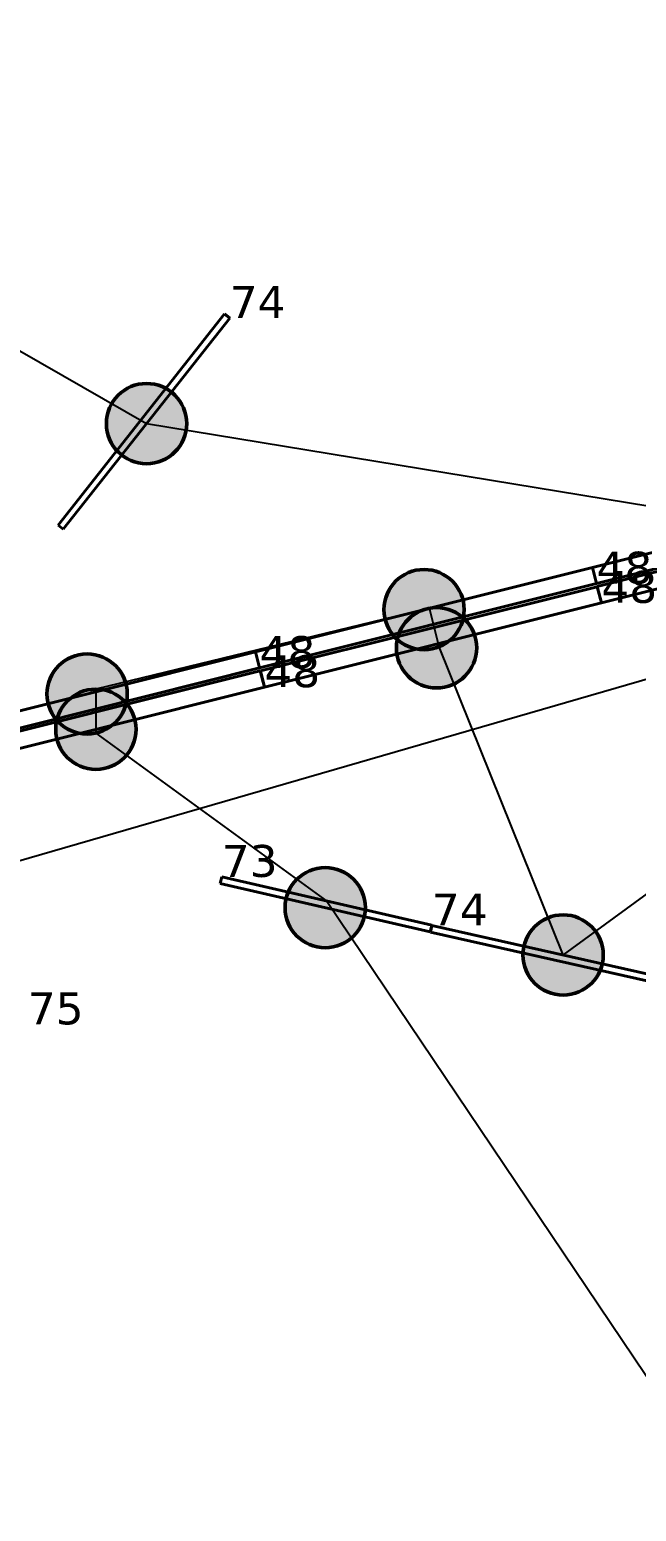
# Model space of a CAD drawing. Header units: millimetres. Extents: x -243740 to 150609, y -473655 to -165121.
# Drawn here: x 56206 to 59625, y -362383 to -354028 of the extents above; entities that cross this region are included whole.
import ezdxf

# ---------------------------------------------------------------- set-up
doc = ezdxf.new("R2010")
doc.units = ezdxf.units.MM
doc.linetypes.add('Штрих', pattern=[6.35, 3.175, -3.175])
for name, color, linetype in [('_Гр.ЩД-1C.10.4.I6.7', 6, 'Continuous'), ('_Гр.ЩД-1C.10.4.I6.8', 6, 'Continuous'), ('Вставка', 252, 'Continuous')]:
    doc.layers.add(name, color=color, linetype=linetype)
for name, color, linetype, lineweight in [('_освещение_dali', 3, 'Continuous', 50), ('A-ANNO-DIMS', 7, 'Continuous', 9), ('DLX_FL1_LUM 222', 5, 'Continuous', 40), ('DLX_LUM 12', 5, 'Continuous', 40), ('DLX_LUM 6', 5, 'Continuous', 40), ('АР_монолит', 252, 'Continuous', 50)]:
    doc.layers.add(name, color=color, linetype=linetype, lineweight=lineweight)
doc.styles.add('GOST 2.304', font='')
doc.styles.add('TableTextStyle', font='')
doc.styles.get('GOST 2.304').set_extended_font_data('GOST Common')
doc.styles.get('TableTextStyle').set_extended_font_data('VERDANA.TTF')
doc.linetypes.add('Truba', pattern='A,3e-05,[4,MSH_7,S=1,R=0,X=0,Y=0],-3.022072', length=3.022102)
doc.dimstyles.new('М-200', dxfattribs={"dimtxt": 400, "dimasz": 160, "dimexe": 200, "dimexo": 400, "dimgap": 50, "dimtad": 1, "dimdec": 0, "dimzin": 0, "dimdsep": 46, "dimtxsty": 'GOST 2.304', "dimblk": 'ARCHTICK', "dimcen": 180, "dimdle": 200, "dimadec": 0, "dimazin": 0, "dimtfac": 1, "dimtdec": 0, "dimtmove": 1, "dimatfit": 0, "dimfxl": 1, "dimtolj": 1, "dimtzin": 0, "dimarcsym": 0})

# ---------------------------------------------------------------- blocks, each defined once
blk = doc.blocks.new('_ArchTick')
at = {"color": 0, "linetype": 'ByBlock', "const_width": 0.15}
blk.add_lwpolyline([(-0.5, -0.5), (0.5, 0.5)], dxfattribs=at)
blk = doc.blocks.new('*D46')
at = {"layer": 'A-ANNO-DIMS', "color": 0, "lineweight": -2, "transparency": 16777216}
blk.add_arc((-165703.8, -113309.3), 107894.2, 269.999998, 325.999999, dxfattribs=at)
at = {"layer": 'Defpoints', "color": 0, "lineweight": 30, "transparency": 16777216}
for p in [(-165703.8, -113309.3), (-165703.8, -113309.3), (-75741.3, -173989.8), (-131171, -215527.9), (-165703.8, -221903.3)]:
    blk.add_point(p, dxfattribs=at)
at = {"layer": 'A-ANNO-DIMS', "color": 0, "lineweight": -2, "transparency": 16777216, "xscale": 160, "yscale": 160, "zscale": 160}
for p, rotation in [((-76255.4, -173643), 55.99999895826774), ((-165703.8, -221203.5), 179.9999981265246)]:
    blk.add_blockref('_ArchTick', p, dxfattribs=dict(at, rotation=rotation))
at = {"layer": 'A-ANNO-DIMS', "color": 0, "transparency": 16777216, "insert": (-114299.5, -207822), "char_height": 400, "attachment_point": 5, "rotation": 28.54122, "style": 'GOST 2.304'}
blk.add_mtext('\\A1;56,0%%D', dxfattribs=at)
blk = doc.blocks.new('A$Caabd1818')
at = {"layer": 'DLX_FL1_LUM 222'}
for points in [[(55408.5, 40461.2, 0), (57307.9, 40936.9, 0)], [(57307.9, 40936.9, 0), (55408.5, 40461.2, 0)], [(57307.9, 40936.9, 0), (55408.5, 40461.2, 0)], [(55408.5, 40461.2, 0), (57307.9, 40936.9, 0)], [(57330.7, 40845.7, 0), (55431.4, 40370, 0)], [(55431.4, 40370, 0), (57330.7, 40845.7, 0)], [(55431.4, 40370, 0), (57330.7, 40845.7, 0)], [(57330.7, 40845.7, 0), (55431.4, 40370, 0)], [(55435.6, 40353, 0), (57335, 40828.4, 0)], [(57335, 40828.4, 0), (55435.6, 40353, 0)], [(57335, 40828.4, 0), (55435.6, 40353, 0)], [(55435.6, 40353, 0), (57335, 40828.4, 0)], [(57357.9, 40737.2, 0), (55458.5, 40261.8, 0)], [(55458.5, 40261.8, 0), (57357.9, 40737.2, 0)], [(55458.5, 40261.8, 0), (57357.9, 40737.2, 0)], [(57357.9, 40737.2, 0), (55458.5, 40261.8, 0)], [(53509.2, 39985.5, 0), (55408.6, 40461.2, 0)], [(55408.6, 40461.2, 0), (53509.2, 39985.5, 0)], [(55408.6, 40461.2, 0), (53509.2, 39985.5, 0)], [(53509.2, 39985.5, 0), (55408.6, 40461.2, 0)], [(55431.4, 40370, 0), (55408.5, 40461.2, 0)], [(55408.5, 40461.2, 0), (55408.5, 40461.2, 0)], [(55408.5, 40461.2, 0), (55431.4, 40370, 0)], [(55408.5, 40461.2, 0), (55408.5, 40461.2, 0)], [(55408.5, 40461.2, 0), (55431.4, 40370, 0)], [(55431.4, 40370, 0), (55408.5, 40461.2, 0)], [(55408.6, 40461.2, 0), (55408.6, 40461.2, 0)], [(55408.6, 40461.2, 0), (55431.4, 40370, 0)], [(55431.4, 40370, 0), (55408.6, 40461.2, 0)], [(55408.6, 40461.2, 0), (55408.6, 40461.2, 0)], [(55431.4, 40370, 0), (55408.6, 40461.2, 0)], [(55408.6, 40461.2, 0), (55431.4, 40370, 0)], [(55431.4, 40370, 0), (53532.1, 39894.3, 0)], [(53532.1, 39894.3, 0), (55431.4, 40370, 0)], [(53532.1, 39894.3, 0), (55431.4, 40370, 0)], [(55431.4, 40370, 0), (53532.1, 39894.3, 0)], [(55431.4, 40370, 0), (55431.4, 40370, 0)], [(55431.4, 40370, 0), (55431.4, 40370, 0)], [(55431.4, 40370, 0), (55431.4, 40370, 0)], [(55431.4, 40370, 0), (55431.4, 40370, 0)], [(53536.3, 39877.5, 0), (55435.7, 40352.9, 0)], [(55435.7, 40352.9, 0), (53536.3, 39877.5, 0)], [(55435.7, 40352.9, 0), (53536.3, 39877.5, 0)], [(53536.3, 39877.5, 0), (55435.7, 40352.9, 0)], [(55458.5, 40261.8, 0), (55435.6, 40353, 0)], [(55435.6, 40353, 0), (55435.6, 40353, 0)], [(55435.6, 40353, 0), (55458.5, 40261.8, 0)], [(55435.6, 40353, 0), (55435.6, 40353, 0)], [(55435.6, 40353, 0), (55458.5, 40261.8, 0)], [(55458.5, 40261.8, 0), (55435.6, 40353, 0)], [(55435.7, 40352.9, 0), (55435.7, 40352.9, 0)], [(55435.7, 40352.9, 0), (55458.5, 40261.7, 0)], [(55458.5, 40261.7, 0), (55435.7, 40352.9, 0)], [(55435.7, 40352.9, 0), (55435.7, 40352.9, 0)], [(55458.5, 40261.7, 0), (55435.7, 40352.9, 0)], [(55435.7, 40352.9, 0), (55458.5, 40261.7, 0)], [(55458.5, 40261.7, 0), (53559.1, 39786.3, 0)], [(53559.1, 39786.3, 0), (55458.5, 40261.7, 0)], [(53559.1, 39786.3, 0), (55458.5, 40261.7, 0)], [(55458.5, 40261.7, 0), (53559.1, 39786.3, 0)], [(55458.5, 40261.8, 0), (55458.5, 40261.8, 0)], [(55458.5, 40261.8, 0), (55458.5, 40261.8, 0)], [(55458.5, 40261.7, 0), (55458.5, 40261.7, 0)], [(55458.5, 40261.7, 0), (55458.5, 40261.7, 0)], [(51609.9, 39509.8, 0), (53509.2, 39985.5, 0)], [(53509.2, 39985.5, 0), (51609.9, 39509.8, 0)], [(53509.2, 39985.5, 0), (51609.9, 39509.8, 0)], [(51609.9, 39509.8, 0), (53509.2, 39985.5, 0)], [(53509.2, 39985.5, 0), (53509.2, 39985.5, 0)], [(53509.2, 39985.5, 0), (53532, 39894.3, 0)], [(53532, 39894.3, 0), (53509.2, 39985.5, 0)], [(53509.2, 39985.5, 0), (53509.2, 39985.5, 0)], [(53532, 39894.3, 0), (53509.2, 39985.5, 0)], [(53509.2, 39985.5, 0), (53532, 39894.3, 0)], [(53532.1, 39894.3, 0), (53509.2, 39985.5, 0)], [(53509.2, 39985.5, 0), (53509.2, 39985.5, 0)], [(53509.2, 39985.5, 0), (53532.1, 39894.3, 0)], [(53509.2, 39985.5, 0), (53509.2, 39985.5, 0)], [(53509.2, 39985.5, 0), (53532.1, 39894.3, 0)], [(53532.1, 39894.3, 0), (53509.2, 39985.5, 0)], [(53532, 39894.3, 0), (51632.7, 39418.6, 0)], [(51632.7, 39418.6, 0), (53532, 39894.3, 0)], [(51632.7, 39418.6, 0), (53532, 39894.3, 0)], [(53532, 39894.3, 0), (51632.7, 39418.6, 0)], [(51636.9, 39402.1, 0), (53536.2, 39877.5, 0)], [(53536.2, 39877.5, 0), (51636.9, 39402.1, 0)], [(53536.2, 39877.5, 0), (51636.9, 39402.1, 0)], [(51636.9, 39402.1, 0), (53536.2, 39877.5, 0)], [(53532, 39894.3, 0), (53532, 39894.3, 0)], [(53532, 39894.3, 0), (53532, 39894.3, 0)], [(53532.1, 39894.3, 0), (53532.1, 39894.3, 0)], [(53532.1, 39894.3, 0), (53532.1, 39894.3, 0)], [(53536.2, 39877.5, 0), (53536.2, 39877.5, 0)], [(53536.2, 39877.5, 0), (53559.1, 39786.3, 0)], [(53559.1, 39786.3, 0), (53536.2, 39877.5, 0)], [(53536.2, 39877.5, 0), (53536.2, 39877.5, 0)], [(53559.1, 39786.3, 0), (53536.2, 39877.5, 0)], [(53536.2, 39877.5, 0), (53559.1, 39786.3, 0)], [(53559.1, 39786.3, 0), (53536.3, 39877.5, 0)], [(53536.3, 39877.5, 0), (53536.3, 39877.5, 0)], [(53536.3, 39877.5, 0), (53559.1, 39786.3, 0)], [(53536.3, 39877.5, 0), (53536.3, 39877.5, 0)], [(53536.3, 39877.5, 0), (53559.1, 39786.3, 0)], [(53559.1, 39786.3, 0), (53536.3, 39877.5, 0)], [(53559.1, 39786.3, 0), (51659.7, 39310.9, 0)], [(51659.7, 39310.9, 0), (53559.1, 39786.3, 0)], [(51659.7, 39310.9, 0), (53559.1, 39786.3, 0)], [(53559.1, 39786.3, 0), (51659.7, 39310.9, 0)], [(53559.1, 39786.3, 0), (53559.1, 39786.3, 0)], [(53559.1, 39786.3, 0), (53559.1, 39786.3, 0)], [(53559.1, 39786.3, 0), (53559.1, 39786.3, 0)], [(53559.1, 39786.3, 0), (53559.1, 39786.3, 0)]]:
    blk.add_polyline3d(points, dxfattribs=at)
at = {"layer": 'DLX_LUM 12'}
for points in [[(52395.9, 40700.4, 0), (53334.1, 41891.2, 0)], [(53334.1, 41891.2, 0), (52395.9, 40700.4, 0)], [(53334.1, 41891.2, 0), (52395.9, 40700.4, 0)], [(52395.9, 40700.4, 0), (53334.1, 41891.2, 0)], [(53364, 41867.6, 0), (52425.7, 40676.9, 0)], [(52425.7, 40676.9, 0), (53364, 41867.6, 0)], [(52425.7, 40676.9, 0), (53364, 41867.6, 0)], [(53364, 41867.6, 0), (52425.7, 40676.9, 0)], [(53334.1, 41891.2, 0), (53334.1, 41891.2, 0)], [(53334.1, 41891.2, 0), (53364, 41867.6, 0)], [(53364, 41867.6, 0), (53334.1, 41891.2, 0)], [(53334.1, 41891.2, 0), (53334.1, 41891.2, 0)], [(53364, 41867.6, 0), (53334.1, 41891.2, 0)], [(53334.1, 41891.2, 0), (53364, 41867.6, 0)], [(53364, 41867.6, 0), (53364, 41867.6, 0)], [(53364, 41867.6, 0), (53364, 41867.6, 0)], [(52425.7, 40676.9, 0), (52395.9, 40700.4, 0)], [(52395.9, 40700.4, 0), (52395.9, 40700.4, 0)], [(52395.9, 40700.4, 0), (52425.7, 40676.9, 0)], [(52395.9, 40700.4, 0), (52395.9, 40700.4, 0)], [(52395.9, 40700.4, 0), (52425.7, 40676.9, 0)], [(52425.7, 40676.9, 0), (52395.9, 40700.4, 0)], [(52425.7, 40676.9, 0), (52425.7, 40676.9, 0)], [(52425.7, 40676.9, 0), (52425.7, 40676.9, 0)], [(54495, 38405.4, 0), (54503.3, 38442.5, 0)], [(54503.3, 38442.5, 0), (54495, 38405.4, 0)], [(54503.3, 38442.5, 0), (54495, 38405.4, 0)], [(54495, 38405.4, 0), (54503.3, 38442.5, 0)], [(54503.3, 38442.5, 0), (54503.3, 38442.5, 0)], [(54503.3, 38442.5, 0), (55982.4, 38109.6, 0)], [(55982.4, 38109.6, 0), (54503.3, 38442.5, 0)], [(54503.3, 38442.5, 0), (54503.3, 38442.5, 0)], [(55982.4, 38109.6, 0), (54503.3, 38442.5, 0)], [(54503.3, 38442.5, 0), (55982.4, 38109.6, 0)], [(55974, 38072.6, 0), (54495, 38405.4, 0)], [(54495, 38405.4, 0), (54495, 38405.4, 0)], [(54495, 38405.4, 0), (55974, 38072.6, 0)], [(54495, 38405.4, 0), (54495, 38405.4, 0)], [(54495, 38405.4, 0), (55974, 38072.6, 0)], [(55974, 38072.6, 0), (54495, 38405.4, 0)]]:
    blk.add_polyline3d(points, dxfattribs=at)
at = {"layer": 'DLX_LUM 6'}
for points in [[(53310.6, 38679.4, 0), (53319.1, 38716.4, 0)], [(53319.1, 38716.4, 0), (53310.6, 38679.4, 0)], [(53319.1, 38716.4, 0), (53310.6, 38679.4, 0)], [(53310.6, 38679.4, 0), (53319.1, 38716.4, 0)], [(53319.1, 38716.4, 0), (53319.1, 38716.4, 0)], [(53319.1, 38716.4, 0), (54502, 38443.3, 0)], [(54502, 38443.3, 0), (53319.1, 38716.4, 0)], [(53319.1, 38716.4, 0), (53319.1, 38716.4, 0)], [(54502, 38443.3, 0), (53319.1, 38716.4, 0)], [(53319.1, 38716.4, 0), (54502, 38443.3, 0)], [(54493.4, 38406.3, 0), (53310.6, 38679.4, 0)], [(53310.6, 38679.4, 0), (53310.6, 38679.4, 0)], [(53310.6, 38679.4, 0), (54493.4, 38406.3, 0)], [(53310.6, 38679.4, 0), (53310.6, 38679.4, 0)], [(53310.6, 38679.4, 0), (54493.4, 38406.3, 0)], [(54493.4, 38406.3, 0), (53310.6, 38679.4, 0)], [(54502, 38443.3, 0), (54493.4, 38406.3, 0)], [(54493.4, 38406.3, 0), (54502, 38443.3, 0)], [(54493.4, 38406.3, 0), (54502, 38443.3, 0)], [(54502, 38443.3, 0), (54493.4, 38406.3, 0)], [(54502, 38443.3, 0), (54502, 38443.3, 0)], [(54502, 38443.3, 0), (54502, 38443.3, 0)], [(54493.4, 38406.3, 0), (54493.4, 38406.3, 0)], [(54493.4, 38406.3, 0), (54493.4, 38406.3, 0)]]:
    blk.add_polyline3d(points, dxfattribs=at)
blk = doc.blocks.new('A$Cab2378fa')
at = {"lineweight": 25}
h = blk.add_hatch(color=0, dxfattribs=at)
h.paths.add_polyline_path([(162.3, -156.8, 0.442338), (147.8, 177.8), (0, 0)])
h.paths.add_polyline_path([(-141.6, -170.3), (0, 0), (-163.2, 157.6, 0.430096)])
at = {"lineweight": 25, "true_color": 0xfff5f5}
h = blk.add_hatch(color=7, dxfattribs=at)
h.dxf.hatch_style = 1
h.paths.add_polyline_path([(0, 0), (-141.6, -170.3, 0.174923), (3, -222.4, 0.197808), (162.3, -156.8)])
h.paths.add_polyline_path([(-163.2, 157.6), (0, 0), (147.8, 177.8, 0.175398), (3, 230.2, 0.209014)])
blk.add_circle((3, 3.9), 226.3)
blk = doc.blocks.new('Оси200')
at = {"layer": 'A-ANNO-DIMS'}
dim = blk.add_angular_dim_2l(base=(-131171, -215527.9), line1=((-165703.8, -113309.3), (-75741.3, -173989.8)), line2=((-165703.8, -113309.3), (-165703.8, -221903.3)), text='56,0%%D', dimstyle='М-200', override={"dimadec": 2, "dimtmove": 2}, dxfattribs=at)
dim.commit()
dim.dimension.update_dxf_attribs({"geometry": '*D46', "text_midpoint": (-114299.5, -207822), "dimtype": 130})
blk = doc.blocks.new('A$C010e0e93')
at = {"layer": 'A-ANNO-DIMS'}
blk.add_blockref('Оси200', (404603.7, 213803.6), dxfattribs=at)

msp = doc.modelspace()

# ---------------------------------------------------------------- block references
at = {"layer": 'Вставка', "linetype": 'Truba', "lineweight": 30, "ltscale": 100}
msp.add_blockref('A$C010e0e93', (-234640, -397437.2), dxfattribs=at)

# ---------------------------------------------------------------- next in the draw order: linework, layer by layer
at = {"layer": '_Гр.ЩД-1C.10.4.I6.7', "ltscale": 100}
msp.add_lwpolyline([(71772.6, -354189.7), (29115.1, -366547)], dxfattribs=at)
at = {"layer": '_Гр.ЩД-1C.10.4.I6.8', "ltscale": 100}
msp.add_lwpolyline([(54592.5, -354945.5), (56864.5, -356249.5), (60352.6, -356821.4), (60327.9, -357049.1), (61017, -357927.7), (59212.5, -359245.7), (58513.1, -357508.4), (58458.6, -357290.9), (56579.1, -357746.9), (56579.1, -357994.9), (57880.2, -358941.9), (61210.4, -363891.7)], dxfattribs=at)

# ---------------------------------------------------------------- next in the draw order: block references
at = {"layer": '_освещение_dali', "color": 5, "ltscale": 100}
for p in [(56861.6, -356253.4), (58425.6, -357302.3), (58496.1, -357517.4), (56526.3, -357778), (56576.1, -357977.1), (57868.7, -358982.8), (59209.6, -359249.6)]:
    msp.add_blockref('A$Cab2378fa', p, dxfattribs=at)
at = {"layer": 'Defpoints', "linetype": 'Truba', "ltscale": 100}
msp.add_blockref('A$Caabd1818', (3969.7, -397521.8), dxfattribs=at)

# ---------------------------------------------------------------- next in the draw order: texts
at = {"layer": '_освещение_dali', "color": 103, "true_color": 0x82d989, "style": 'TableTextStyle'}
for s, p in [('74', (57333.6, -355654.1)), ('48', (59401.1, -357151.8)), ('48', (59428.2, -357260)), ('48', (57501.7, -357627.5)), ('48', (57528.8, -357735.5)), ('73', (57288.8, -358805.4)), ('74', (58473, -359079.3)), ('75', (56195.5, -359636.9))]:
    msp.add_text(s, height=180, dxfattribs=at).set_placement(p)

doc.saveas('drawing.dxf')
